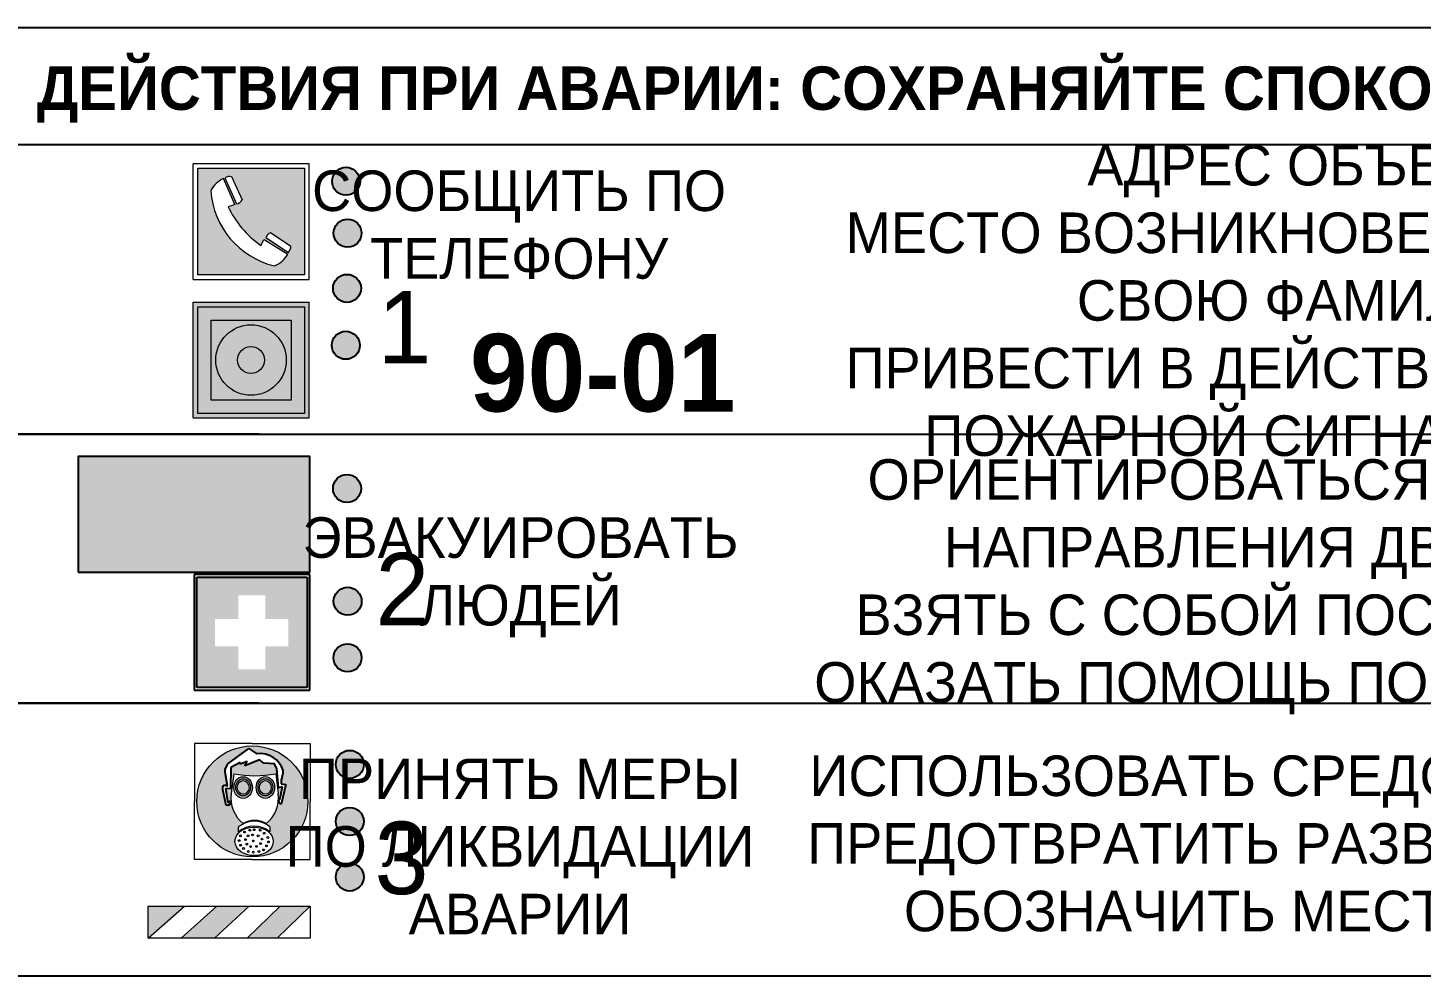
# Model space of a CAD drawing. Header units: millimetres. Extents: x 13114 to 67229, y 22859 to 38520.
# Drawn here: x 25915.6 to 26011.8, y 25881.8 to 25947.3 of the extents above; entities that cross this region are included whole.
import ezdxf

# ---------------------------------------------------------------- set-up
doc = ezdxf.new("R2010")
doc.units = ezdxf.units.MM
doc.styles.add('обычный', font='arial.ttf')

# ---------------------------------------------------------------- blocks, each defined once
blk = doc.blocks.new('A$C38D26F80')
h = blk.add_hatch(color=5)
h.dxf.hatch_style = 1
h.paths.add_polyline_path([(-8.77, -4.48, 1), (-0.19, -4.48, 1)])
h.paths.add_polyline_path([(-6.75, -3.58), (-6.75, -3.31), (-6.62, -3.22), (-6.5, -3.22), (-6.42, -3.3), (-6.39, -3.28), (-6.59, -2.23), (-6.59, -2.01), (-6.38, -1.58), (-4.76, -0.4), (-4.13, -0.79, -0.362848), (-2.1, -2.1, -0.201049), (-2.17, -2.48, 0.085434), (-2.26, -3.13), (-1.9, -3.16), (-2.25, -4.7), (-2.4, -4.59), (-2.43, -4.34), (-2.36, -4.34), (-2.14, -3.34), (-2.47, -3.42), (-2.58, -1.95), (-2.77, -1.58), (-3.58, -1.52), (-3.92, -1.26), (-5.05, -1.73), (-4.87, -1.39), (-5.41, -1.6), (-5.41, -1.46), (-6.13, -1.87), (-6.18, -3.5), (-6.56, -3.47), (-6.37, -4.59), (-6.16, -4.43), (-6.16, -4.66), (-6.36, -4.79), (-6.37, -4.8), (-6.51, -4.76)], flags=16)
h.paths.add_polyline_path([(-6.51, -4.76), (-6.36, -4.79), (-6.37, -4.8)], flags=0)
h.paths.add_polyline_path([(-5.92, -2.34, 0.089508), (-2.67, -2.35), (-2.48, -3.88, -0.268602), (-3.4, -6.18, 0.262449), (-5.2, -6.18, -0.268602), (-6.11, -3.88)], flags=16)
edge = h.paths.add_edge_path(flags=16)
edge.add_ellipse((-5.19, -3.41), major_axis=(0, 0.842), ratio=0.848992, start_angle=0, end_angle=360)
edge = h.paths.add_edge_path(flags=0)
edge.add_ellipse((-5.19, -3.39), major_axis=(0, 0.665), ratio=0.853798, start_angle=0, end_angle=360)
edge = h.paths.add_edge_path(flags=0)
edge.add_ellipse((-5.19, -3.4), major_axis=(0, 0.528), ratio=0.864094, start_angle=0, end_angle=360)
edge = h.paths.add_edge_path(flags=16)
edge.add_ellipse((-3.47, -3.4), major_axis=(0, 0.842), ratio=0.848992, start_angle=0, end_angle=360)
h.paths.add_polyline_path([(-3.13, -6.45), (-3.13, -6.84, 0.383174), (-5.57, -6.85), (-5.57, -6.49, -0.369952)], flags=16)
edge = h.paths.add_edge_path(flags=0)
edge.add_ellipse((-3.47, -3.39), major_axis=(0, 0.665), ratio=0.853798, start_angle=0, end_angle=360)
edge = h.paths.add_edge_path(flags=0)
edge.add_ellipse((-3.47, -3.4), major_axis=(0, 0.528), ratio=0.864094, start_angle=0, end_angle=360)
edge = h.paths.add_edge_path(flags=16)
edge.add_ellipse((-4.34, -7.57), major_axis=(-1.48, 0), ratio=0.744955, start_angle=0, end_angle=360)
h.paths.add_polyline_path([(-5.01, -6.85, -1), (-5.15, -6.85, -1)], flags=0)
h.paths.add_polyline_path([(-5.33, -7.14, -1), (-5.47, -7.14, -1)], flags=0)
h.paths.add_polyline_path([(-4.61, -6.71, -1), (-4.74, -6.71, -1)], flags=16)
h.paths.add_polyline_path([(-5.43, -7.51, -1), (-5.57, -7.51, -1)], flags=0)
h.paths.add_polyline_path([(-4.26, -6.67, -1), (-4.4, -6.67, -1)], flags=16)
h.paths.add_polyline_path([(-4.74, -7.14, -1), (-4.88, -7.14, -1)], flags=0)
h.paths.add_polyline_path([(-4.93, -7.43, -1), (-5.07, -7.43, -1)], flags=0)
h.paths.add_polyline_path([(-4.41, -7.07, -1), (-4.54, -7.07, -1)], flags=0)
h.paths.add_polyline_path([(-5.33, -7.87, -1), (-5.46, -7.87, -1)], flags=0)
h.paths.add_polyline_path([(-3.8, -6.71, -1), (-3.94, -6.71, -1)], flags=16)
h.paths.add_polyline_path([(-4.85, -7.78, -1), (-4.98, -7.78, -1)], flags=0)
h.paths.add_polyline_path([(-3.96, -7.14, -1), (-4.1, -7.14, -1)], flags=0)
h.paths.add_polyline_path([(-4.33, -7.53, -1), (-4.47, -7.53, -1)], flags=0)
h.paths.add_polyline_path([(-5.09, -8.12, -1), (-5.23, -8.12, -1)], flags=0)
h.paths.add_polyline_path([(-3.5, -6.94, -1), (-3.64, -6.94, -1)], flags=0)
h.paths.add_polyline_path([(-4.54, -7.97, -1), (-4.68, -7.97, -1)], flags=0)
h.paths.add_polyline_path([(-3.66, -7.39, -1), (-3.8, -7.39, -1)], flags=0)
h.paths.add_polyline_path([(-4.73, -8.35, -1), (-4.86, -8.35, -1)], flags=0)
h.paths.add_polyline_path([(-4.09, -7.96, -1), (-4.23, -7.96, -1)], flags=0)
h.paths.add_polyline_path([(-3.77, -7.74, -1), (-3.91, -7.74, -1)], flags=0)
h.paths.add_polyline_path([(-3.22, -7.27, -1), (-3.35, -7.27, -1)], flags=0)
h.paths.add_polyline_path([(-4.34, -8.4, -1), (-4.47, -8.4, -1)], flags=0)
h.paths.add_polyline_path([(-3.16, -7.61, -1), (-3.3, -7.61, -1)], flags=0)
h.paths.add_polyline_path([(-3.9, -8.35, -1), (-4.04, -8.35, -1)], flags=0)
h.paths.add_polyline_path([(-3.32, -7.91, -1), (-3.46, -7.91, -1)], flags=0)
h.paths.add_polyline_path([(-3.55, -8.23, -1), (-3.69, -8.23, -1)], flags=0)
at = {"color": 5, "lineweight": 5}
for p, q in [((-4.48, 0), (-8.96, 0)), ((-8.96, 0), (-8.96, -4.48)), ((-4.48, 0), (0, 0)), ((0, 0), (0, -4.48)), ((-6.38, -1.58), (-4.76, -0.4)), ((-4.76, -0.4), (-4.13, -0.79)), ((-6.59, -2.01), (-6.38, -1.58)), ((-6.59, -2.23), (-6.59, -2.01)), ((-6.13, -1.87), (-6.18, -3.5)), ((-5.41, -1.46), (-6.13, -1.87)), ((-4.87, -1.39), (-5.41, -1.6)), ((-5.41, -1.6), (-5.41, -1.46)), ((-3.92, -1.26), (-5.05, -1.73)), ((-5.05, -1.73), (-4.87, -1.39)), ((-3.58, -1.52), (-3.92, -1.26)), ((-2.77, -1.58), (-3.58, -1.52)), ((-2.58, -1.95), (-2.77, -1.58)), ((-2.47, -3.42), (-2.58, -1.95)), ((-6.75, -3.31), (-6.62, -3.22)), ((-6.62, -3.22), (-6.5, -3.22)), ((-6.39, -3.28), (-6.59, -2.23)), ((-6.5, -3.22), (-6.42, -3.3)), ((-5.92, -2.34), (-6.11, -3.88)), ((-2.67, -2.34), (-2.48, -3.88)), ((-1.9, -3.16), (-2.26, -3.13)), ((-2.25, -4.7), (-1.9, -3.16)), ((-6.75, -3.58), (-6.75, -3.31)), ((-6.51, -4.76), (-6.75, -3.58)), ((-6.18, -3.5), (-6.56, -3.47)), ((-6.56, -3.47), (-6.37, -4.59)), ((-6.42, -3.3), (-6.39, -3.28)), ((-2.14, -3.34), (-2.47, -3.42)), ((-2.36, -4.34), (-2.14, -3.34)), ((-8.96, -8.96), (-8.96, -4.48)), ((-6.37, -4.8), (-6.51, -4.76)), ((-6.37, -4.59), (-6.16, -4.43)), ((-6.16, -4.66), (-6.37, -4.8)), ((-6.16, -4.43), (-6.16, -4.66)), ((-2.43, -4.34), (-2.4, -4.59)), ((-2.43, -4.34), (-2.36, -4.34)), ((-2.4, -4.59), (-2.25, -4.7)), ((0, -8.96), (0, -4.48)), ((-3.13, -6.45), (-3.13, -6.84)), ((-5.57, -6.49), (-5.57, -6.85)), ((-4.48, -8.96), (-8.96, -8.96)), ((-4.48, -8.96), (0, -8.96))]:
    blk.add_line(p, q, dxfattribs=at)
at = {"color": 5}
for p, q in [((-6.38, -1.58), (-4.76, -0.4)), ((-4.76, -0.4), (-4.13, -0.79)), ((-6.59, -2.01), (-6.38, -1.58)), ((-6.59, -2.23), (-6.59, -2.01)), ((-6.13, -1.87), (-6.18, -3.5)), ((-5.41, -1.46), (-6.13, -1.87)), ((-4.87, -1.39), (-5.41, -1.6)), ((-5.41, -1.6), (-5.41, -1.46)), ((-3.92, -1.26), (-5.05, -1.73)), ((-5.05, -1.73), (-4.87, -1.39)), ((-3.58, -1.52), (-3.92, -1.26)), ((-2.77, -1.58), (-3.58, -1.52)), ((-2.58, -1.95), (-2.77, -1.58)), ((-2.47, -3.42), (-2.58, -1.95)), ((-6.75, -3.31), (-6.62, -3.22)), ((-6.62, -3.22), (-6.5, -3.22)), ((-6.39, -3.28), (-6.59, -2.23)), ((-6.5, -3.22), (-6.42, -3.3)), ((-2.26, -3.13), (-1.9, -3.16)), ((-1.9, -3.16), (-2.25, -4.7)), ((-6.75, -3.58), (-6.75, -3.31)), ((-6.51, -4.76), (-6.75, -3.58)), ((-6.18, -3.5), (-6.56, -3.47)), ((-6.56, -3.47), (-6.37, -4.59)), ((-6.42, -3.3), (-6.39, -3.28)), ((-2.14, -3.34), (-2.47, -3.42)), ((-2.36, -4.34), (-2.14, -3.34)), ((-6.37, -4.8), (-6.51, -4.76)), ((-6.36, -4.79), (-6.51, -4.76)), ((-6.37, -4.59), (-6.16, -4.43)), ((-6.16, -4.66), (-6.37, -4.8)), ((-6.16, -4.66), (-6.36, -4.79)), ((-6.16, -4.43), (-6.16, -4.66)), ((-2.4, -4.59), (-2.43, -4.34)), ((-2.43, -4.34), (-2.36, -4.34)), ((-2.25, -4.7), (-2.4, -4.59))]:
    blk.add_line(p, q, dxfattribs=at)
at = {"color": 5, "lineweight": 5}
for centre, radius in [((-4.48, -4.48), 4.29), ((-5.5, -7.51), 0.0678), ((-5.4, -7.14), 0.0678), ((-5.08, -6.85), 0.0678), ((-5, -7.43), 0.0678), ((-4.81, -7.14), 0.0678), ((-4.67, -6.71), 0.0678), ((-4.47, -7.07), 0.0678), ((-4.4, -7.53), 0.0678), ((-4.33, -6.67), 0.0678), ((-4.03, -7.14), 0.0678), ((-3.87, -6.71), 0.0678), ((-3.73, -7.39), 0.0678), ((-3.57, -6.94), 0.0678), ((-3.28, -7.27), 0.0678), ((-5.4, -7.87), 0.0678), ((-5.16, -8.12), 0.0678), ((-4.91, -7.78), 0.0678), ((-4.79, -8.35), 0.0678), ((-4.61, -7.97), 0.0678), ((-4.4, -8.4), 0.0678), ((-4.16, -7.96), 0.0678), ((-3.97, -8.35), 0.0678), ((-3.84, -7.74), 0.0678), ((-3.62, -8.23), 0.0678), ((-3.39, -7.91), 0.0678), ((-3.23, -7.61), 0.0678)]:
    blk.add_circle(centre, radius, dxfattribs=at)
at = {"color": 5}
for centre, radius, start, end in [((-3.89, -2.66), 1.88, 17.387, 97.1599), ((-2.6, -2.2), 0.511, 326.3906, 11.8614), ((-0.35, -3.07), 1.91, 162.2553, 181.7878)]:
    blk.add_arc(centre, radius, start, end, dxfattribs=at)
at = {"color": 5, "lineweight": 5}
for centre, radius, start, end in [((-2.6, -2.2), 0.513, 326.4781, 11.7739), ((-4.28, 6.66), 9.15, 259.6987, 280.1569), ((-0.47, -3.05), 1.79, 161.5846, 182.4584), ((-3.66, -4.24), 2.47, 171.573, 231.7124), ((-4.93, -4.24), 2.47, 308.2876, 8.427), ((-4.33, -7.88), 1.87, 50.358, 131.5662), ((-4.34, -8.2), 1.82, 48.4943, 132.3565), ((-4.3, -7.78), 1.83, 60.5889, 119.4111)]:
    blk.add_arc(centre, radius, start, end, dxfattribs=at)
for centre, major_axis, ratio in [((-5.19, -3.41), (0, 0.842), 0.848992), ((-5.19, -3.39), (0, 0.665), 0.853798), ((-5.19, -3.4), (0, 0.528), 0.864094), ((-3.47, -3.4), (0, 0.842), 0.848992), ((-3.47, -3.39), (0, 0.665), 0.853798), ((-3.47, -3.4), (0, 0.528), 0.864094), ((-4.34, -7.57), (-1.48, 0), 0.744955)]:
    blk.add_ellipse(centre, major_axis=major_axis, ratio=ratio, dxfattribs=at)
blk = doc.blocks.new('A$C47DD6509')
at = {"lineweight": 5}
for points in [[(-8.691, 0), (-11.193, 0), (-11.193, -2.219)], [(-4.218, 0), (-6.447, 0), (-8.914, -2.219), (-6.606, -2.219)], [(0, 0), (-2.089, 0), (-4.357, -2.219), (-2.288, -2.219)]]:
    blk.add_hatch(color=242, dxfattribs=at).paths.add_polyline_path(points)
at = {"color": 242, "lineweight": 5}
for p, q in [((-11.193, -2.219), (-8.691, 0)), ((-11.193, -2.219), (-11.193, 0)), ((-11.193, 0), (-8.691, 0)), ((-11.193, 0), (0, 0)), ((-8.914, -2.219), (-6.447, 0)), ((-6.606, -2.219), (-4.218, 0)), ((-4.357, -2.219), (-2.089, 0)), ((-2.288, -2.219), (0, 0)), ((0, 0), (0, -2.219)), ((0, -2.219), (-11.193, -2.219))]:
    blk.add_line(p, q, dxfattribs=at)
blk = doc.blocks.new('A$C32E8229D')
at = {"true_color": 0xffffff}
blk.add_hatch(color=7, dxfattribs=at).paths.add_polyline_path([(0, 0), (0, -8), (16, -8), (16, 0)])
h = blk.add_hatch(color=126)
h.paths.add_polyline_path([(0.2, -0.2), (15.8, -0.2), (15.8, -7.8), (0.2, -7.8)])
h.paths.add_polyline_path([(13.492, -2.045), (12.079, -2.045), (11.368, -2.625, 0.162397), (11.289, -2.839), (11.289, -3.633), (10.352, -3.633), (10.352, -4.047), (11.684, -4.047), (11.684, -3.477), (12.26, -4.279), (11.289, -5.103), (11.289, -6.781), (11.853, -6.781), (11.853, -5.443), (12.798, -4.643), (12.798, -5.939), (14.462, -5.939), (14.462, -5.389), (13.45, -5.389), (13.45, -3.967), (12.458, -2.586), (13.151, -2.586), (13.694, -3.343), (14.176, -2.998)], flags=16)
h.paths.add_polyline_path([(10.741, -1.821, 1), (11.797, -1.821, 1)], flags=16)
h.paths.add_polyline_path([(9.387, -3.588), (5.989, -3.588), (6.561, -3.026), (5.911, -3.026), (5.105, -3.833), (5.911, -4.64), (6.561, -4.64), (5.989, -4.093), (9.387, -4.093)], flags=16)
h.paths.add_polyline_path([(4.289, -1.083), (1.724, -1.083), (1.724, -6.601), (4.289, -6.601)], flags=16)
at = {"color": 126}
blk.add_lwpolyline([(16, -8), (0, -8), (0, 0), (16, 0)], close=True, dxfattribs=at)
blk = doc.blocks.new('A$C18900ED3')
h = blk.add_hatch(color=126)
h.paths.add_polyline_path([(-0.18, -0.18), (-7.02, -0.18), (-7.02, -7.02), (-0.18, -7.02)])
h.paths.add_polyline_path([(-5.889, -4.459), (-5.889, -2.771), (-4.456, -2.771), (-4.456, -1.308), (-2.767, -1.308), (-2.767, -2.771), (-1.334, -2.771), (-1.334, -4.459), (-2.767, -4.459), (-2.767, -5.892), (-4.456, -5.892), (-4.456, -4.459)], flags=16)
at = {"color": 126}
for p, q in [((-7.2, 0), (-7.2, -7.2)), ((0, 0), (-7.2, 0)), ((0, -7.2), (0, 0)), ((-7.02, -7.02), (-7.02, -0.18)), ((-7.02, -0.18), (-0.18, -0.18)), ((-0.18, -0.18), (-0.18, -7.02)), ((-7.2, -7.2), (0, -7.2)), ((-0.18, -7.02), (-7.02, -7.02))]:
    blk.add_line(p, q, dxfattribs=at)
blk = doc.blocks.new('A$C456E1F9C')
at = {"lineweight": 5}
h = blk.add_hatch(color=242, dxfattribs=at)
h.paths.add_polyline_path([(0.51, -1.47), (0.51, -13.26), (12.29, -13.26), (12.29, -1.47)])
h.paths.add_polyline_path([(5.42, -4.95, -0.254479), (4.78, -5.4), (3.52, -2.53, -0.209735), (4.23, -2.4)], flags=16)
h.paths.add_polyline_path([(8.53, -8.6), (10.87, -10.17), (10.54, -10.76), (8.03, -9.13, -0.192251)], flags=16)
h.paths.add_polyline_path([(4.61, -5.49, 0.005518), (3.87, -5.72, 0.128647), (7.49, -10.01, 0.00809), (7.83, -9.33), (10.47, -10.97, -0.16736), (8.99, -12.25, -0.327862), (1.95, -3.95, -0.166952), (3.36, -2.62)], flags=16)
at = {"color": 242, "lineweight": 5}
for p, q in [((0, -13.77), (0, -0.97)), ((12.8, -0.97), (0, -0.97)), ((12.8, -13.77), (12.8, -0.97)), ((4.61, -5.49), (3.36, -2.62)), ((3.52, -2.53), (4.78, -5.4)), ((4.23, -2.4), (5.42, -4.95)), ((8.03, -9.13), (10.54, -10.76)), ((10.81, -10.12), (8.53, -8.6)), ((7.83, -9.33), (10.47, -10.97)), ((10.54, -10.76), (10.8, -10.3)), ((10.8, -10.3), (10.81, -10.12)), ((0, -13.77), (12.8, -13.77))]:
    blk.add_line(p, q, dxfattribs=at)
blk.add_lwpolyline([(0.51, -1.47), (12.29, -1.47), (12.29, -13.26), (0.51, -13.26)], close=True, dxfattribs=at)
for centre, radius, start, end in [((4.59, -5.34), 2.99, 114.2845, 152.1974), ((4.02, -3.27), 0.891, 76.3284, 123.7092), ((11.12, -3.31), 9.19, 183.9915, 256.6009), ((14.98, -39.1), 35.17, 107.1487, 108.4135), ((13.86, -0.94), 11.08, 205.5536, 234.8762), ((4.68, -4.59), 0.824, 276.9621, 334.0723), ((8.94, -9.5), 0.989, 114.4092, 157.9388), ((-13.31, 0.8), 23.44, 332.5487, 334.4027), ((7.87, -9.46), 3, 291.9291, 329.9329)]:
    blk.add_arc(centre, radius, start, end, dxfattribs=at)
blk = doc.blocks.new('A$C54414219')
at = {"true_color": 0xffffff}
h = blk.add_hatch(color=7, dxfattribs=at)
h.paths.add_polyline_path([(2.39, -9.45), (2.39, -18.3), (11.23, -18.3), (11.23, -9.45)], flags=0)
h.paths.add_polyline_path([(10.71, -13.87, -1), (2.92, -13.87, -1)], flags=0)
h.paths.add_polyline_path([(8.3, -13.87, -1), (5.33, -13.87, -1)], flags=0)
h.paths.add_polyline_path([(0.41, -7.47), (0.41, -20.27), (13.21, -20.27), (13.21, -7.47)])
h.paths.add_polyline_path([(0.92, -19.77), (12.71, -19.77), (12.71, -7.98), (0.92, -7.98)], flags=16)
h.paths.add_polyline_path([(11.23, -9.45), (11.23, -18.3), (2.39, -18.3), (2.39, -9.45)], flags=0)
at = {"lineweight": 5}
h = blk.add_hatch(color=242, dxfattribs=at)
h.paths.add_polyline_path([(12.71, -7.98), (0.92, -7.98), (0.92, -19.77), (12.71, -19.77)])
h.paths.add_polyline_path([(11.23, -18.3), (2.39, -18.3), (2.39, -9.45), (11.23, -9.45)], flags=16)
h.paths.add_polyline_path([(10.71, -13.87, -1), (2.92, -13.87, -1)], flags=0)
h.paths.add_polyline_path([(8.3, -13.87, -1), (5.33, -13.87, -1)], flags=0)
at = {"true_color": 0xffffff}
h = blk.add_hatch(color=7, dxfattribs=at)
h.paths.add_polyline_path([(2.39, -9.45), (2.39, -18.3), (11.23, -18.3), (11.23, -9.45)])
h.paths.add_polyline_path([(10.71, -13.87, -1), (2.92, -13.87, -1)], flags=16)
h.paths.add_polyline_path([(8.3, -13.87, -1), (5.33, -13.87, -1)], flags=0)
at = {"lineweight": 5}
h = blk.add_hatch(color=242, dxfattribs=at)
h.paths.add_polyline_path([(2.92, -13.87, 1), (10.71, -13.87, 1)])
h.paths.add_polyline_path([(8.3, -13.87, -1), (5.33, -13.87, -1)], flags=16)
at = {"color": 242, "lineweight": 5}
for p, q in [((0.41, -20.27), (0.41, -7.47)), ((0.41, -7.47), (13.21, -7.47)), ((0.41, -7.47), (13.21, -7.47)), ((13.21, -20.27), (13.21, -7.47)), ((0.41, -20.27), (13.21, -20.27))]:
    blk.add_line(p, q, dxfattribs=at)
for points in [[(0.92, -7.98), (12.71, -7.98), (12.71, -19.77), (0.92, -19.77)], [(2.39, -9.45), (11.23, -9.45), (11.23, -18.3), (2.39, -18.3)]]:
    blk.add_lwpolyline(points, close=True, dxfattribs=at)
for radius in [3.89, 1.49]:
    blk.add_circle((6.81, -13.87), radius, dxfattribs=at)

msp = doc.modelspace()

# ---------------------------------------------------------------- hatches: boundary and pattern name
at = {"lineweight": 0}
h = msp.add_hatch(color=256, dxfattribs=at)
h.dxf.hatch_style = 1
h.paths.add_polyline_path([(25938.527, 25936.678, 1), (25936.595, 25936.678, 1)])
h = msp.add_hatch(color=256, dxfattribs=at)
h.dxf.hatch_style = 1
h.paths.add_polyline_path([(25938.632, 25933.094, 1), (25936.7, 25933.094, 1)])
h = msp.add_hatch(color=256, dxfattribs=at)
h.dxf.hatch_style = 1
h.paths.add_polyline_path([(25938.593, 25929.284, 1), (25936.661, 25929.284, 1)])
h = msp.add_hatch(color=256, dxfattribs=at)
h.dxf.hatch_style = 1
h.paths.add_polyline_path([(25938.511, 25925.355, 1), (25936.579, 25925.355, 1)])
h = msp.add_hatch(color=256, dxfattribs=at)
h.dxf.hatch_style = 1
h.paths.add_polyline_path([(25938.595, 25915.469, 1), (25936.663, 25915.469, 1)])
h = msp.add_hatch(color=256, dxfattribs=at)
h.dxf.hatch_style = 1
h.paths.add_polyline_path([(25938.636, 25907.688, 1), (25936.704, 25907.688, 1)])
h = msp.add_hatch(color=256, dxfattribs=at)
h.dxf.hatch_style = 1
h.paths.add_polyline_path([(25938.628, 25903.787, 1), (25936.696, 25903.787, 1)])
h = msp.add_hatch(color=256, dxfattribs=at)
h.dxf.hatch_style = 1
h.paths.add_polyline_path([(25938.787, 25896.431, 1), (25936.855, 25896.431, 1)])
h = msp.add_hatch(color=256, dxfattribs=at)
h.dxf.hatch_style = 1
h.paths.add_polyline_path([(25938.781, 25892.489, 1), (25936.849, 25892.489, 1)])
h = msp.add_hatch(color=256, dxfattribs=at)
h.dxf.hatch_style = 1
h.paths.add_polyline_path([(25938.783, 25888.653, 1), (25936.851, 25888.653, 1)])

# ---------------------------------------------------------------- linework, layer by layer
for points in [[(25873.116, 25939.214), (26016.883, 25939.214), (26016.883, 25947.265), (25873.116, 25947.265)], [(25873.116, 25939.214), (26016.883, 25939.214), (26016.883, 25881.814), (25873.116, 25881.814)]]:
    msp.add_lwpolyline(points, close=True)
for points in [[(25931.533, 25919.219), (25873.116, 25919.219), (26016.883, 25919.219)], [(25931.533, 25900.644), (25873.116, 25900.644), (26016.883, 25900.644)]]:
    msp.add_lwpolyline(points)
for centre in [(25937.561, 25936.678), (25937.666, 25933.094), (25937.627, 25929.284), (25937.545, 25925.355), (25937.629, 25915.469), (25937.67, 25907.688), (25937.662, 25903.787), (25937.821, 25896.431), (25937.815, 25892.489), (25937.817, 25888.653)]:
    msp.add_circle(centre, 0.966)

# ---------------------------------------------------------------- block references
for name, p, xscale, yscale, zscale in [('A$C456E1F9C', (25927.005, 25938.495), 0.625, 0.625, 0.625), ('A$C54414219', (25926.748, 25933.007), 0.625, 0.625, 0.625), ('A$C18900ED3', (25935.07, 25909.542), 1.111111111007631, 1.111111111007631, 1.111111111007631), ('A$C38D26F80', (25935.093, 25897.873), 0.8928571427240968, 0.8928571427240968, 0.8928571427240968)]:
    msp.add_blockref(name, p, dxfattribs=dict(xscale=xscale, yscale=yscale, zscale=zscale))
at = {"xscale": -1}
msp.add_blockref('A$C32E8229D', (25935.07, 25917.691), dxfattribs=at)
at = {"color": 242, "true_color": 0xc1121c}
msp.add_blockref('A$C47DD6509', (25935.092, 25886.655), dxfattribs=at)

# ---------------------------------------------------------------- texts
at = {"lineweight": 0, "attachment_point": 5, "style": 'обычный'}
for s, insert, char_height, width in [('{\\fProxima Nova Rg|b1|i0|c204|p2;ДЕЙСТВИЯ ПРИ АВАРИИ: СОХРАНЯЙТЕ СПОКОЙСТВИЕ\\H1.6644x; }', (25972.728, 25942.667), 3, 175.17361), ('\\pi-8.4,l8.4,t8.4;{\\fProxima Nova Rg|b0|i0|c204|p2;АДРЕС ОБЪЕКТА\\PМЕСТО ВОЗНИКНОВЕНИЯ АВАРИИ\\PСВОЮ ФАМИЛИЮ\\PПРИВЕСТИ В ДЕЙСТВИЕ СИСТЕМУ \\PПОЖАРНОЙ СИГНАЛИЗАЦИИ}', (26004.509, 25928.048), 2.8, 126.64835), ('{\\fProxima Nova Rg|b0|i0|c204|p2;СООБЩИТЬ ПО \\PТЕЛЕФОНУ}', (25949.501, 25933.667), 2.8, 126.64835), ('{\\fProxima Nova Rg|b0|i0|c204|p2;1\\H1.1667x; }', (25941.603, 25926.601), 5, 126.64835), ('{\\fProxima Nova Rg|b1|i0|c204|p2;\\H1.0714x;90-01\\fProxima Nova Rg|b0|i0|c204|p2;\\H0.93331x; \\H1.3449x; }', (25955.271, 25923.424), 5, 126.64835), ('\\pi-8.4,l8.4,t8.4;{\\fProxima Nova Rg|b0|i0|c204|p2;ОРИЕНТИРОВАТЬСЯ ПО ЗНАКАМ \\PНАПРАВЛЕНИЯ ДВИЖЕНИЯ\\PВЗЯТЬ С СОБОЙ ПОСТРАДАВШИХ\\PОКАЗАТЬ ПОМОЩЬ ПОСТРАДАВШИМ}', (26004.441, 25908.686), 2.8, 126.64835), ('{\\fProxima Nova Rg|b0|i0|c204|p2;ЭВАКУИРОВАТЬ \\PЛЮДЕЙ}', (25949.602, 25909.345), 2.8, 126.64835), ('{\\fProxima Nova Rg|b0|i0|c204|p2;2\\H1.1967x; }', (25941.452, 25908.519), 5, 126.64835), ('{\\fProxima Nova Rg|b0|i0|c204|p2;ПРИНЯТЬ МЕРЫ \\PПО ЛИКВИДАЦИИ \\PАВАРИИ}', (25949.564, 25890.766), 2.8, 126.64835), ('\\pi-8.4,l8.4,t8.4;{\\fProxima Nova Rg|b0|i0|c204|p2;ИСПОЛЬЗОВАТЬ СРЕДСТВА ЗАЩИТЫ \\PПРЕДОТВРАТИТЬ РАЗВИТИЕ АВАРИИ\\PОБОЗНАЧИТЬ МЕСТО АВАРИИ}', (26004.385, 25890.957), 2.8, 126.64835), ('{\\fProxima Nova Rg|b0|i0|c204|p2;3\\H1.1967x; }', (25941.39, 25889.941), 5, 126.64835)]:
    msp.add_mtext(s, dxfattribs=dict(at, insert=insert, char_height=char_height, width=width))

doc.saveas('drawing.dxf')
